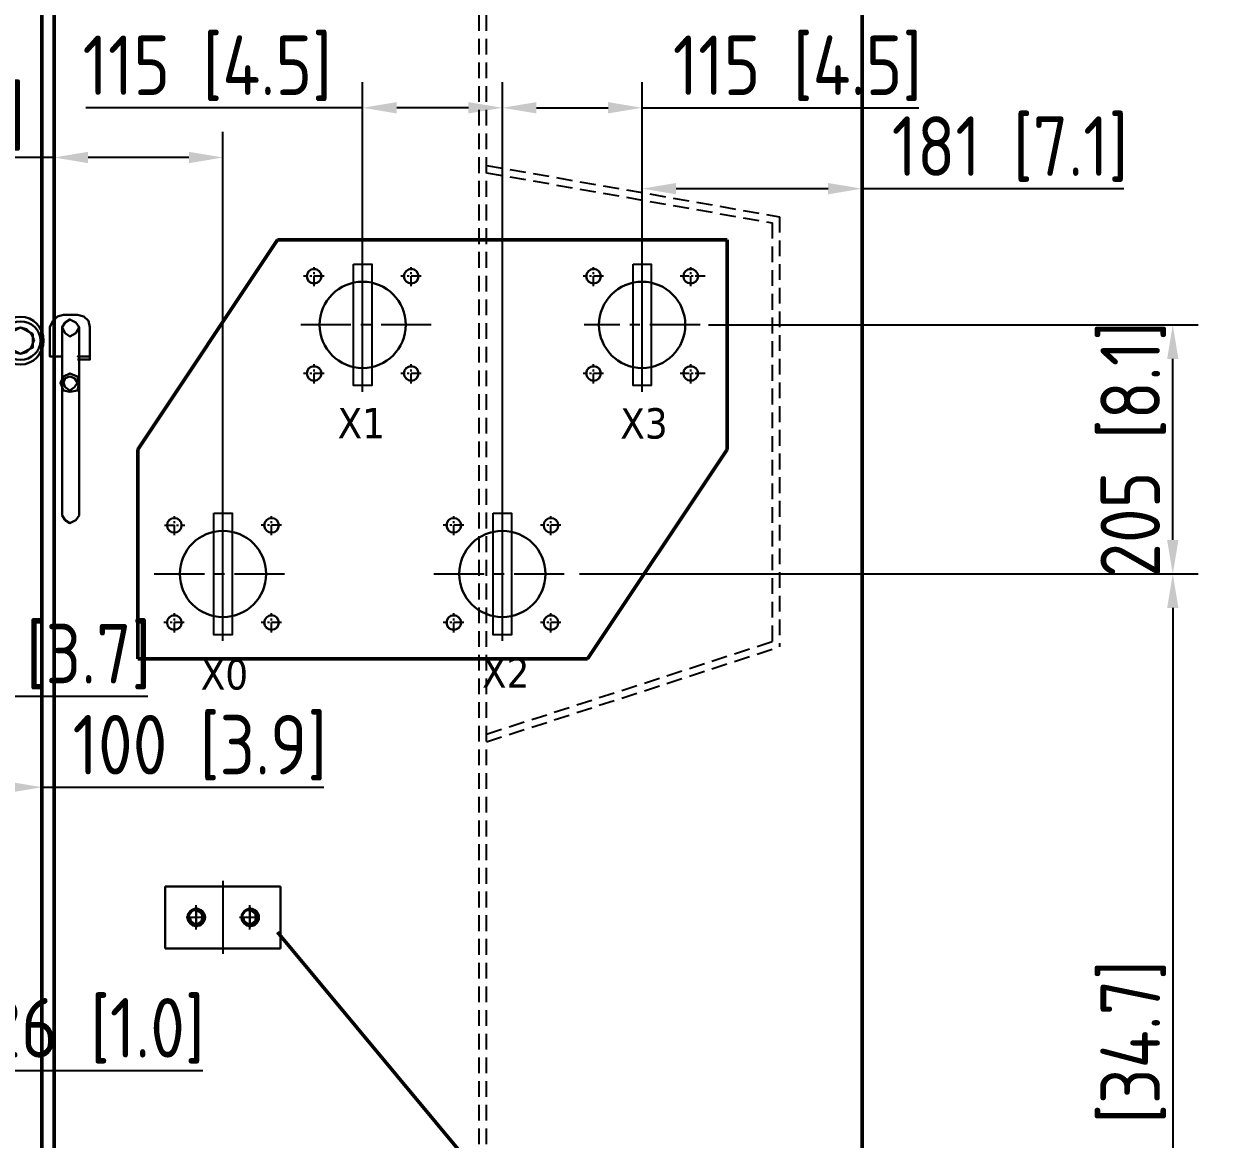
# Model space of a CAD drawing. Header units: millimetres. Extents: x 226184 to 236274, y -181921 to -175474.
# Drawn here: x 228642 to 229628, y -177647 to -176729 of the extents above; entities that cross this region are included whole.
import ezdxf

# ---------------------------------------------------------------- set-up
doc = ezdxf.new("R2010")
doc.units = ezdxf.units.MM
doc.header["$LTSCALE"] = 13
for name, pattern in [('CENTER', [50.8, 31.75, -6.35, 6.35, -6.35]), ('CENTERX2', [101.6, 63.5, -12.7, 12.7, -12.7]), ('DASHED', [0.75, 0.5, -0.25]), ('HIDDEN', [9.525, 6.35, -3.175])]:
    doc.linetypes.add(name, pattern=pattern)
for name, color, linetype in [('1', 4, 'Continuous'), ('2', 3, 'Continuous'), ('3中心线层', 1, 'CENTER'), ('4', 2, 'HIDDEN'), ('4虚线层', 6, 'DASHED'), ('粗实线', 4, 'Continuous')]:
    doc.layers.add(name, color=color, linetype=linetype)
doc.layers.add('2细实线', color=3, linetype='Continuous', lineweight=20)
doc.layers.add('标注、文本', color=3, linetype='Continuous', lineweight=25)
doc.styles.get("Standard").update_dxf_attribs({"font": 'gbenor.shx', "bigfont": 'gbcbig.shx'})
doc.styles.add('Tahoma$001', font='tahoma.ttf', dxfattribs={"height": 2.159784})
doc.dimstyles.new('英寸 1-10', dxfattribs={"dimscale": 14, "dimtxt": 3.5, "dimasz": 2, "dimexe": 1.5, "dimexo": 0.5, "dimgap": 0.5, "dimtad": 1, "dimtoh": 1, "dimdec": 1, "dimdsep": 46, "dimtxsty": 'Standard', "dimcen": 2.5, "dimclrd": 3, "dimclre": 3, "dimclrt": 3, "dimadec": 0, "dimazin": 2, "dimtfac": 1, "dimtdec": 1, "dimtmove": 0, "dimatfit": 2, "dimfxl": 1, "dimarcsym": 0})

# ---------------------------------------------------------------- blocks, each defined once
blk = doc.blocks.new('*D200')
at = {"layer": '2细实线', "color": 3, "linetype": 'ByBlock', "lineweight": -2}
for p, q in [((228666.77, -177247.02), (228666.77, -176818.19)), ((228805.77, -177224.98), (228805.77, -176818.19)), ((228666.77, -176839.19), (228434.75, -176839.19)), ((228777.77, -176839.19), (228694.77, -176839.19))]:
    blk.add_line(p, q, dxfattribs=at)
at = {"layer": '2细实线', "color": 3, "linetype": 'ByBlock'}
for points in [[(228694.77, -176834.53), (228694.77, -176843.86), (228666.77, -176839.19)], [(228777.77, -176834.53), (228777.77, -176843.86), (228805.77, -176839.19)]]:
    blk.add_solid(points, dxfattribs=at)
at = {"layer": 'Defpoints', "color": 0, "linetype": 'ByBlock'}
for p in [(228805.77, -176839.19), (228805.77, -177231.98), (228666.77, -177254.02)]:
    blk.add_point(p, dxfattribs=at)
at = {"layer": '2细实线', "color": 3, "linetype": 'ByBlock', "insert": (228536.76, -176806.68), "char_height": 49, "attachment_point": 5}
blk.add_mtext('139 [5.5]', dxfattribs=at)
blk = doc.blocks.new('*D202')
at = {"layer": '2细实线', "color": 3, "linetype": 'ByBlock', "lineweight": -2}
for p, q in [((228920.77, -177019.98), (228920.77, -176777.28)), ((229035.77, -177210.48), (229035.77, -176777.28)), ((228920.77, -176798.28), (228692.98, -176798.28)), ((229007.77, -176798.28), (228948.77, -176798.28))]:
    blk.add_line(p, q, dxfattribs=at)
at = {"layer": '2细实线', "color": 3, "linetype": 'ByBlock'}
for points in [[(228948.77, -176793.61), (228948.77, -176802.95), (228920.77, -176798.28)], [(229007.77, -176793.61), (229007.77, -176802.95), (229035.77, -176798.28)]]:
    blk.add_solid(points, dxfattribs=at)
at = {"layer": 'Defpoints', "color": 0, "linetype": 'ByBlock'}
for p in [(228920.77, -176798.28), (228920.77, -177026.98), (229035.77, -177217.48)]:
    blk.add_point(p, dxfattribs=at)
at = {"layer": '2细实线', "color": 3, "linetype": 'ByBlock', "insert": (228792.87, -176765.76), "char_height": 49, "attachment_point": 5}
blk.add_mtext('115 [4.5]', dxfattribs=at)
blk = doc.blocks.new('*D203')
at = {"layer": '2细实线', "color": 3, "linetype": 'ByBlock', "lineweight": -2}
for p, q in [((229035.77, -177099.44), (229035.77, -176777.28)), ((229150.77, -177024.98), (229150.77, -176777.28)), ((229063.77, -176798.28), (229122.77, -176798.28)), ((229150.77, -176798.28), (229378.56, -176798.28))]:
    blk.add_line(p, q, dxfattribs=at)
at = {"layer": '2细实线', "color": 3, "linetype": 'ByBlock'}
for points in [[(229063.77, -176793.61), (229063.77, -176802.95), (229035.77, -176798.28)], [(229122.77, -176793.61), (229122.77, -176802.95), (229150.77, -176798.28)]]:
    blk.add_solid(points, dxfattribs=at)
at = {"layer": 'Defpoints', "color": 0, "linetype": 'ByBlock'}
for p in [(229150.77, -176798.28), (229150.77, -177031.98), (229035.77, -177106.44)]:
    blk.add_point(p, dxfattribs=at)
at = {"layer": '2细实线', "color": 3, "linetype": 'ByBlock', "insert": (229278.67, -176765.76), "char_height": 49, "attachment_point": 5}
blk.add_mtext('115 [4.5]', dxfattribs=at)
blk = doc.blocks.new('*D208')
at = {"layer": '2细实线', "color": 3, "linetype": 'ByBlock', "lineweight": -2}
for p, q in [((228530.77, -177184.07), (228530.77, -177303.63)), ((228435.78, -177322.07), (228435.78, -177261.63)), ((228463.78, -177282.63), (228502.77, -177282.63)), ((228530.77, -177282.63), (228743.92, -177282.63))]:
    blk.add_line(p, q, dxfattribs=at)
at = {"layer": '2细实线', "color": 3, "linetype": 'ByBlock'}
for points in [[(228463.78, -177277.97), (228463.78, -177287.3), (228435.78, -177282.63)], [(228502.77, -177277.97), (228502.77, -177287.3), (228530.77, -177282.63)]]:
    blk.add_solid(points, dxfattribs=at)
at = {"layer": 'Defpoints', "color": 0, "linetype": 'ByBlock'}
for p in [(228530.77, -177177.07), (228530.77, -177282.63), (228435.78, -177329.07)]:
    blk.add_point(p, dxfattribs=at)
at = {"layer": '2细实线', "color": 3, "linetype": 'ByBlock', "insert": (228651.34, -177250.12), "char_height": 49, "attachment_point": 5}
blk.add_mtext('95 [3.7]', dxfattribs=at)
blk = doc.blocks.new('A$C3970166B')
at = {"layer": '标注、文本', "color": 4, "lineweight": 30}
for points in [[(20.32, 13.55), (18.63, 16.93), (16.09, 19.47), (12.7, 20.32), (9.31, 19.47), (6.77, 16.93), (5.08, 13.55), (6.77, 9.31), (9.31, 6.77), (12.7, 5.93), (16.09, 6.77), (18.63, 9.31)], [(19.47, 16.93), (12.7, 20.32), (5.93, 16.93), (5.93, 9.31), (12.7, 5.93), (19.47, 9.31)]]:
    blk.add_lwpolyline(points, close=True, dxfattribs=at)
for major_axis, ratio in [((0, 13.12), 0.967742), ((-11.01, 0), 0.961538)]:
    blk.add_ellipse((12.7, 13.12), major_axis=major_axis, ratio=ratio, start_param=0, end_param=6.283185, dxfattribs=at)
blk = doc.blocks.new('A$C33D96195')
at = {"layer": '标注、文本', "color": 4, "lineweight": 30}
for points in [[(54.61, 171.45), (49.53, 170.18), (45.72, 166.37), (43.18, 161.29)], [(67.31, 6.35), (67.31, 161.29), (64.77, 165.1), (59.69, 167.64), (55.88, 165.1), (53.34, 161.29), (55.88, 156.21), (59.69, 153.67), (64.77, 156.21), (67.31, 161.29)], [(54.61, 171.45), (66.04, 171.45)], [(76.2, 161.29), (74.93, 166.37), (71.12, 170.18), (66.04, 171.45)], [(53.34, 137.16), (43.18, 137.16), (43.18, 161.29)], [(53.34, 161.29), (53.34, 6.35)], [(76.2, 161.29), (76.2, 137.16), (66.04, 137.16), (76.2, 137.16), (76.2, 134.62), (66.04, 134.62)], [(53.34, 6.35), (55.88, 2.54), (59.69, 0), (64.77, 2.54), (67.31, 6.35)]]:
    blk.add_lwpolyline(points, dxfattribs=at)
for points in [[(30.48, 150.83), (27.94, 155.91), (24.13, 159.72), (19.05, 160.99), (13.97, 159.72), (10.16, 155.91), (7.62, 150.83), (10.16, 144.48), (13.97, 140.67), (19.05, 139.4), (24.13, 140.67), (27.94, 144.48)], [(29.21, 155.91), (19.05, 160.99), (8.89, 155.91), (8.89, 144.48), (19.05, 139.4), (29.21, 144.48)], [(67.31, 115.57), (66.04, 120.65), (59.69, 123.19), (54.61, 120.65), (52.07, 115.57), (54.61, 109.22), (59.69, 107.95), (66.04, 109.22)], [(66.04, 115.57), (63.5, 119.38), (59.69, 120.65), (55.88, 119.38), (54.61, 115.57), (55.88, 111.76), (59.69, 109.22), (63.5, 111.76)]]:
    blk.add_lwpolyline(points, close=True, dxfattribs=at)
for major_axis, ratio in [((0, 19.69), 0.967742), ((-16.51, 0), 0.961538)]:
    blk.add_ellipse((19.05, 150.2), major_axis=major_axis, ratio=ratio, start_param=0, end_param=6.283185, dxfattribs=at)
at = {"layer": '标注、文本', "xscale": 1.5, "yscale": 1.5, "zscale": 1.5}
blk.add_blockref('A$C3970166B', (0, 130.51), dxfattribs=at)
blk = doc.blocks.new('*D181')
at = {"layer": '2细实线', "color": 3, "linetype": 'ByBlock', "lineweight": -2}
for p, q in [((228556.77, -177522.84), (228556.77, -177336.55)), ((228656.77, -177350.55), (228656.77, -177336.55)), ((228584.77, -177357.55), (228628.77, -177357.55)), ((228656.77, -177357.55), (228888.79, -177357.55))]:
    blk.add_line(p, q, dxfattribs=at)
at = {"layer": '2细实线', "color": 3, "linetype": 'ByBlock'}
for points in [[(228584.77, -177352.88), (228584.77, -177362.21), (228556.77, -177357.55)], [(228628.77, -177352.88), (228628.77, -177362.21), (228656.77, -177357.55)]]:
    blk.add_solid(points, dxfattribs=at)
at = {"layer": 'Defpoints', "color": 0, "linetype": 'ByBlock'}
for p in [(228656.77, -177357.55), (228656.77, -177357.55), (228556.77, -177529.84)]:
    blk.add_point(p, dxfattribs=at)
at = {"layer": '2细实线', "color": 3, "linetype": 'ByBlock', "insert": (228786.78, -177325.03), "char_height": 49, "attachment_point": 5}
blk.add_mtext('100 [3.9]', dxfattribs=at)
blk = doc.blocks.new('*D211')
at = {"layer": '2细实线', "color": 3, "linetype": 'ByBlock', "lineweight": -2}
for p, q in [((229150.77, -176982.85), (229150.77, -176843.85)), ((229331.77, -176982.85), (229331.77, -176843.85)), ((229178.77, -176864.85), (229303.77, -176864.85)), ((229331.77, -176864.85), (229547.31, -176864.85))]:
    blk.add_line(p, q, dxfattribs=at)
at = {"layer": '2细实线', "color": 3, "linetype": 'ByBlock'}
for points in [[(229178.77, -176860.18), (229178.77, -176869.51), (229150.77, -176864.85)], [(229303.77, -176860.18), (229303.77, -176869.51), (229331.77, -176864.85)]]:
    blk.add_solid(points, dxfattribs=at)
at = {"layer": 'Defpoints', "color": 0, "linetype": 'ByBlock'}
for p in [(229331.77, -176864.85), (229150.77, -176989.85), (229331.77, -176989.85)]:
    blk.add_point(p, dxfattribs=at)
at = {"layer": '2细实线', "color": 3, "linetype": 'ByBlock', "insert": (229453.54, -176832.32), "char_height": 49, "attachment_point": 5}
blk.add_mtext('181 [7.1]', dxfattribs=at)
blk = doc.blocks.new('*D213')
at = {"layer": '2细实线', "color": 3, "linetype": 'ByBlock', "lineweight": -2}
for p, q in [((229099.18, -177181.98), (229608.53, -177181.98)), ((229587.53, -177209.98), (229587.53, -178034.98)), ((229338.77, -178062.98), (229608.53, -178062.98))]:
    blk.add_line(p, q, dxfattribs=at)
at = {"layer": '2细实线', "color": 3, "linetype": 'ByBlock'}
for points in [[(229582.86, -177209.98), (229592.19, -177209.98), (229587.53, -177181.98)], [(229582.86, -178034.98), (229592.19, -178034.98), (229587.53, -178062.98)]]:
    blk.add_solid(points, dxfattribs=at)
at = {"layer": 'Defpoints', "color": 0, "linetype": 'ByBlock'}
for p in [(229092.18, -177181.98), (229331.77, -178062.98), (229587.53, -178062.98)]:
    blk.add_point(p, dxfattribs=at)
at = {"layer": '2细实线', "color": 3, "linetype": 'ByBlock', "insert": (229555.01, -177622.48), "char_height": 49, "attachment_point": 5, "rotation": 90}
blk.add_mtext('881 [34.7]', dxfattribs=at)
blk = doc.blocks.new('*D214')
at = {"layer": '2细实线', "color": 3, "linetype": 'ByBlock', "lineweight": -2}
for p, q in [((229205.52, -176976.98), (229608.53, -176976.98)), ((229587.53, -177153.98), (229587.53, -177004.98)), ((229228.31, -177181.98), (229608.53, -177181.98))]:
    blk.add_line(p, q, dxfattribs=at)
at = {"layer": '2细实线', "color": 3, "linetype": 'ByBlock'}
for points in [[(229582.86, -177004.98), (229592.19, -177004.98), (229587.53, -176976.98)], [(229582.86, -177153.98), (229592.19, -177153.98), (229587.53, -177181.98)]]:
    blk.add_solid(points, dxfattribs=at)
at = {"layer": 'Defpoints', "color": 0, "linetype": 'ByBlock'}
for p in [(229198.52, -176976.98), (229587.53, -176976.98), (229221.31, -177181.98)]:
    blk.add_point(p, dxfattribs=at)
at = {"layer": '2细实线', "color": 3, "linetype": 'ByBlock', "insert": (229555.01, -177079.48), "char_height": 49, "attachment_point": 5, "rotation": 90}
blk.add_mtext('205 [8.1]', dxfattribs=at)
blk = doc.blocks.new('*D184')
at = {"layer": '2细实线', "color": 3, "linetype": 'ByBlock', "lineweight": -2}
for p, q in [((228530.77, -177504.02), (228530.77, -177611.59)), ((228556.77, -177511.53), (228556.77, -177611.59)), ((228502.77, -177590.59), (228474.77, -177590.59)), ((228530.77, -177590.59), (228556.77, -177590.59)), ((228584.77, -177590.59), (228789.1, -177590.59))]:
    blk.add_line(p, q, dxfattribs=at)
at = {"layer": '2细实线', "color": 3, "linetype": 'ByBlock'}
for points in [[(228502.77, -177585.93), (228502.77, -177595.26), (228530.77, -177590.59)], [(228584.77, -177585.93), (228584.77, -177595.26), (228556.77, -177590.59)]]:
    blk.add_solid(points, dxfattribs=at)
at = {"layer": 'Defpoints', "color": 0, "linetype": 'ByBlock'}
for p in [(228530.77, -177497.02), (228556.77, -177504.53), (228556.77, -177590.59)]:
    blk.add_point(p, dxfattribs=at)
at = {"layer": '2细实线', "color": 3, "linetype": 'ByBlock', "insert": (228700.93, -177558.07), "char_height": 49, "attachment_point": 5}
blk.add_mtext('26 [1.0]', dxfattribs=at)
blk = doc.blocks.new('*D185')
at = {"layer": '2细实线', "color": 3, "linetype": 'ByBlock', "lineweight": -2}
for p, q in [((228530.77, -177310.63), (228530.77, -177611.59)), ((228556.77, -177504.02), (228556.77, -177611.59)), ((228502.77, -177590.59), (228474.77, -177590.59)), ((228530.77, -177590.59), (228556.77, -177590.59)), ((228584.77, -177590.59), (228789.1, -177590.59))]:
    blk.add_line(p, q, dxfattribs=at)
at = {"layer": '2细实线', "color": 3, "linetype": 'ByBlock'}
for points in [[(228502.77, -177585.93), (228502.77, -177595.26), (228530.77, -177590.59)], [(228584.77, -177585.93), (228584.77, -177595.26), (228556.77, -177590.59)]]:
    blk.add_solid(points, dxfattribs=at)
at = {"layer": 'Defpoints', "color": 0, "linetype": 'ByBlock'}
for p in [(228530.77, -177303.63), (228556.77, -177497.02), (228556.77, -177590.59)]:
    blk.add_point(p, dxfattribs=at)
at = {"layer": '2细实线', "color": 3, "linetype": 'ByBlock', "insert": (228700.93, -177558.07), "char_height": 49, "attachment_point": 5}
blk.add_mtext('26 [1.0]', dxfattribs=at)

msp = doc.modelspace()

# ---------------------------------------------------------------- linework, layer by layer
at = {"layer": '1', "color": 1, "linetype": 'CENTERX2', "lineweight": -3, "ltscale": 0.05}
for p, q in [((228920.769, -177031.976), (228920.769, -176921.976)), ((229150.769, -177031.976), (229150.769, -176921.976)), ((228977.178, -176976.976), (228864.361, -176976.976)), ((229198.519, -176976.976), (229103.019, -176976.976)), ((228805.769, -177236.976), (228805.769, -177125.407)), ((229035.769, -177236.976), (229035.769, -177126.976)), ((228749.201, -177181.976), (228862.338, -177181.976)), ((228979.361, -177181.976), (229092.178, -177181.976))]:
    msp.add_line(p, q, dxfattribs=at)
at = {"layer": '1', "color": 1, "linetype": 'CENTERX2', "lineweight": -3, "ltscale": 0.1}
for p, q in [((228805.769, -177434.539), (228805.769, -177494.814)), ((228783.769, -177474.685), (228783.769, -177454.668)), ((228827.769, -177474.685), (228827.769, -177454.668))]:
    msp.add_line(p, q, dxfattribs=at)
at = {"layer": '1'}
for centre in [(228783.769, -177464.677), (228827.769, -177464.677)]:
    msp.add_circle(centre, 6, dxfattribs=at)
at = {"layer": '2'}
for centre in [(228783.769, -177464.677), (228827.769, -177464.677)]:
    msp.add_arc(centre, 5.1, 180, 90, dxfattribs=at)
at = {"layer": '3中心线层', "ltscale": 0.02}
for p, q in [((228880.769, -176945.184), (228880.769, -176929.372)), ((228960.769, -176945.184), (228960.769, -176929.372)), ((229110.769, -176945.184), (229110.769, -176929.372)), ((229190.769, -176945.184), (229190.769, -176929.372)), ((228888.957, -176936.976), (228872.129, -176936.976)), ((228968.957, -176936.976), (228952.129, -176936.976)), ((229118.957, -176936.976), (229102.129, -176936.976)), ((229202.648, -176936.976), (229182.129, -176936.976)), ((228880.769, -177025.184), (228880.769, -177009.372)), ((228960.769, -177025.184), (228960.769, -177009.372)), ((229110.769, -177025.184), (229110.769, -177009.372)), ((229190.769, -177025.184), (229190.769, -177009.372)), ((228888.957, -177016.976), (228872.129, -177016.976)), ((228968.957, -177016.976), (228952.129, -177016.976)), ((229118.957, -177016.976), (229102.129, -177016.976)), ((229202.648, -177016.976), (229182.129, -177016.976)), ((228765.769, -177150.184), (228765.769, -177134.372)), ((228845.769, -177150.184), (228845.769, -177134.372)), ((228995.769, -177150.184), (228995.769, -177134.372)), ((229075.769, -177150.184), (229075.769, -177134.372)), ((228757.582, -177141.976), (228774.41, -177141.976)), ((228853.957, -177141.976), (228837.129, -177141.976)), ((229003.957, -177141.976), (228987.129, -177141.976)), ((229083.957, -177141.976), (229067.129, -177141.976)), ((228765.769, -177230.184), (228765.769, -177214.372)), ((228845.769, -177230.184), (228845.769, -177214.372)), ((228995.769, -177230.184), (228995.769, -177214.372)), ((229075.769, -177230.184), (229075.769, -177214.372)), ((228773.957, -177221.976), (228757.129, -177221.976)), ((228853.957, -177221.976), (228837.129, -177221.976)), ((229003.957, -177221.976), (228987.129, -177221.976)), ((229083.957, -177221.976), (229067.129, -177221.976))]:
    msp.add_line(p, q, dxfattribs=at)
at = {"layer": '4'}
for p, q in [((228783.769, -177456.377), (228783.769, -177472.977)), ((228827.769, -177456.377), (228827.769, -177472.977)), ((228792.069, -177464.677), (228775.469, -177464.677)), ((228836.069, -177464.677), (228819.469, -177464.677))]:
    msp.add_line(p, q, dxfattribs=at)
at = {"layer": '4虚线层', "ltscale": 2}
for p, q in [((229016.769, -177982.976), (229016.769, -176468.42)), ((229022.769, -177982.976), (229022.769, -176468.42)), ((229022.769, -176845.656), (229263.769, -176887.937)), ((229022.769, -176851.747), (229257.769, -176892.976)), ((229263.769, -176887.937), (229263.769, -177242.051)), ((229257.769, -176892.976), (229257.769, -177237.689)), ((229022.769, -177313.883), (229257.769, -177237.689)), ((229022.769, -177320.191), (229263.769, -177242.051))]:
    msp.add_line(p, q, dxfattribs=at)
at = {"layer": '标注、文本', "color": 4, "lineweight": 30}
for p, q in [((228853.269, -177439.177), (228758.269, -177439.177)), ((228758.269, -177439.177), (228758.269, -177490.177)), ((228853.269, -177490.177), (228853.269, -177439.177)), ((228758.269, -177490.177), (228853.269, -177490.177))]:
    msp.add_line(p, q, dxfattribs=at)
at = {"layer": '标注、文本'}
for centre in [(228783.769, -177464.677), (228827.769, -177464.677)]:
    msp.add_arc(centre, 6, 180, 90, dxfattribs=at)
at = {"layer": '粗实线', "lineweight": 50}
for p, q in [((229331.769, -178062.976), (229331.769, -176262.976)), ((228656.769, -176298.42), (228656.769, -177872.976)), ((228666.769, -176298.42), (228666.769, -177872.976)), ((228735.769, -177079.476), (228850.769, -176906.976)), ((229220.769, -176906.976), (228850.769, -176906.976)), ((229220.769, -177079.476), (229220.769, -176906.976)), ((228735.769, -177251.976), (228735.769, -177079.476)), ((229105.769, -177251.976), (229220.769, -177079.476)), ((228735.769, -177251.976), (229105.769, -177251.976)), ((229474.454, -178225.124), (228850.547, -177476.973))]:
    msp.add_line(p, q, dxfattribs=at)
at = {"layer": '粗实线'}
for points in [[(228913.269, -176926.976), (228928.269, -176926.976), (228928.269, -177026.976), (228913.269, -177026.976)], [(229143.269, -176926.976), (229158.269, -176926.976), (229158.269, -177026.976), (229143.269, -177026.976)], [(228798.269, -177131.976), (228813.269, -177131.976), (228813.269, -177231.976), (228798.269, -177231.976)], [(229028.269, -177131.976), (229043.269, -177131.976), (229043.269, -177231.976), (229028.269, -177231.976)]]:
    msp.add_lwpolyline(points, close=True, dxfattribs=at)
at = {"layer": '粗实线', "lineweight": 30}
for centre, radius in [((228880.769, -176936.976), 6), ((228960.769, -176936.976), 6), ((229110.769, -176936.976), 6), ((229190.769, -176936.976), 6), ((228920.769, -176976.976), 35.5), ((229150.769, -176976.976), 35.5), ((228880.769, -177016.976), 6), ((228960.769, -177016.976), 6), ((229110.769, -177016.976), 6), ((229190.769, -177016.976), 6), ((228765.769, -177141.976), 6), ((228845.769, -177141.976), 6), ((228995.769, -177141.976), 6), ((229075.769, -177141.976), 6), ((228805.769, -177181.976), 35.5), ((229035.769, -177181.976), 35.5), ((228765.769, -177221.976), 6), ((228845.769, -177221.976), 6), ((228995.769, -177221.976), 6), ((229075.769, -177221.976), 6), ((228783.769, -177464.677), 7.15), ((228828.269, -177464.677), 7.15)]:
    msp.add_circle(centre, radius, dxfattribs=at)

# ---------------------------------------------------------------- block references
at = {"layer": '标注、文本'}
msp.add_blockref('A$C33D96195', (228620.052, -177140.139), dxfattribs=at)

# ---------------------------------------------------------------- texts
at = {"layer": '标注、文本', "style": 'Tahoma$001'}
for s, p in [('X1', (228900.141, -177070.419)), ('X3', (229132.808, -177070.557)), ('X0', (228787.514, -177277.112)), ('X2', (229018.992, -177275.73))]:
    msp.add_text(s, height=25, dxfattribs=at).set_placement(p)

# ---------------------------------------------------------------- dimensions: what is measured, and where the dimension line sits
at = {"layer": '2细实线', "linetype": 'ByBlock'}
for base, p1, p2, picture, middle in [((228920.769, -176798.28), (229035.769, -177217.476), (228920.769, -177026.976), '*D202', (228792.874, -176765.759)), ((229150.769, -176798.28), (229035.769, -177106.442), (229150.769, -177031.976), '*D203', (229278.665, -176765.759)), ((229331.769, -176864.845), (229150.769, -176989.85), (229331.769, -176989.85), '*D211', (229453.54, -176832.324)), ((228656.769, -177357.547), (228556.769, -177529.841), (228656.769, -177357.547), '*D181', (228786.778, -177325.026))]:
    dim = msp.add_linear_dim(base=base, p1=p1, p2=p2, dimstyle='英寸 1-10', dxfattribs=at)
    dim.commit()
    dim.dimension.update_dxf_attribs({"geometry": picture, "text_midpoint": middle})
for base, p1, p2, picture, middle in [((228805.769, -176839.194), (228666.769, -177254.019), (228805.769, -177231.976), '*D200', (228536.761, -176839.194)), ((228530.769, -177282.635), (228435.781, -177329.067), (228530.769, -177177.067), '*D208', (228651.344, -177282.635)), ((228556.769, -177590.592), (228530.769, -177303.635), (228556.769, -177497.024), '*D185', (228700.934, -177590.592)), ((228556.769, -177590.592), (228530.769, -177497.024), (228556.769, -177504.528), '*D184', (228700.934, -177590.592))]:
    dim = msp.add_linear_dim(base=base, p1=p1, p2=p2, dimstyle='英寸 1-10', dxfattribs=at)
    dim.commit()
    dim.dimension.update_dxf_attribs({"geometry": picture, "text_midpoint": middle, "dimtype": 160})
for base, p1, p2, picture, middle in [((229587.527, -176976.976), (229221.307, -177181.976), (229198.519, -176976.976), '*D214', (229555.006, -177079.476)), ((229587.527, -178062.976), (229092.178, -177181.976), (229331.769, -178062.976), '*D213', (229555.006, -177622.476))]:
    dim = msp.add_linear_dim(base=base, p1=p1, p2=p2, angle=90, dimstyle='英寸 1-10', dxfattribs=at)
    dim.commit()
    dim.dimension.update_dxf_attribs({"geometry": picture, "text_midpoint": middle})

doc.saveas('drawing.dxf')
